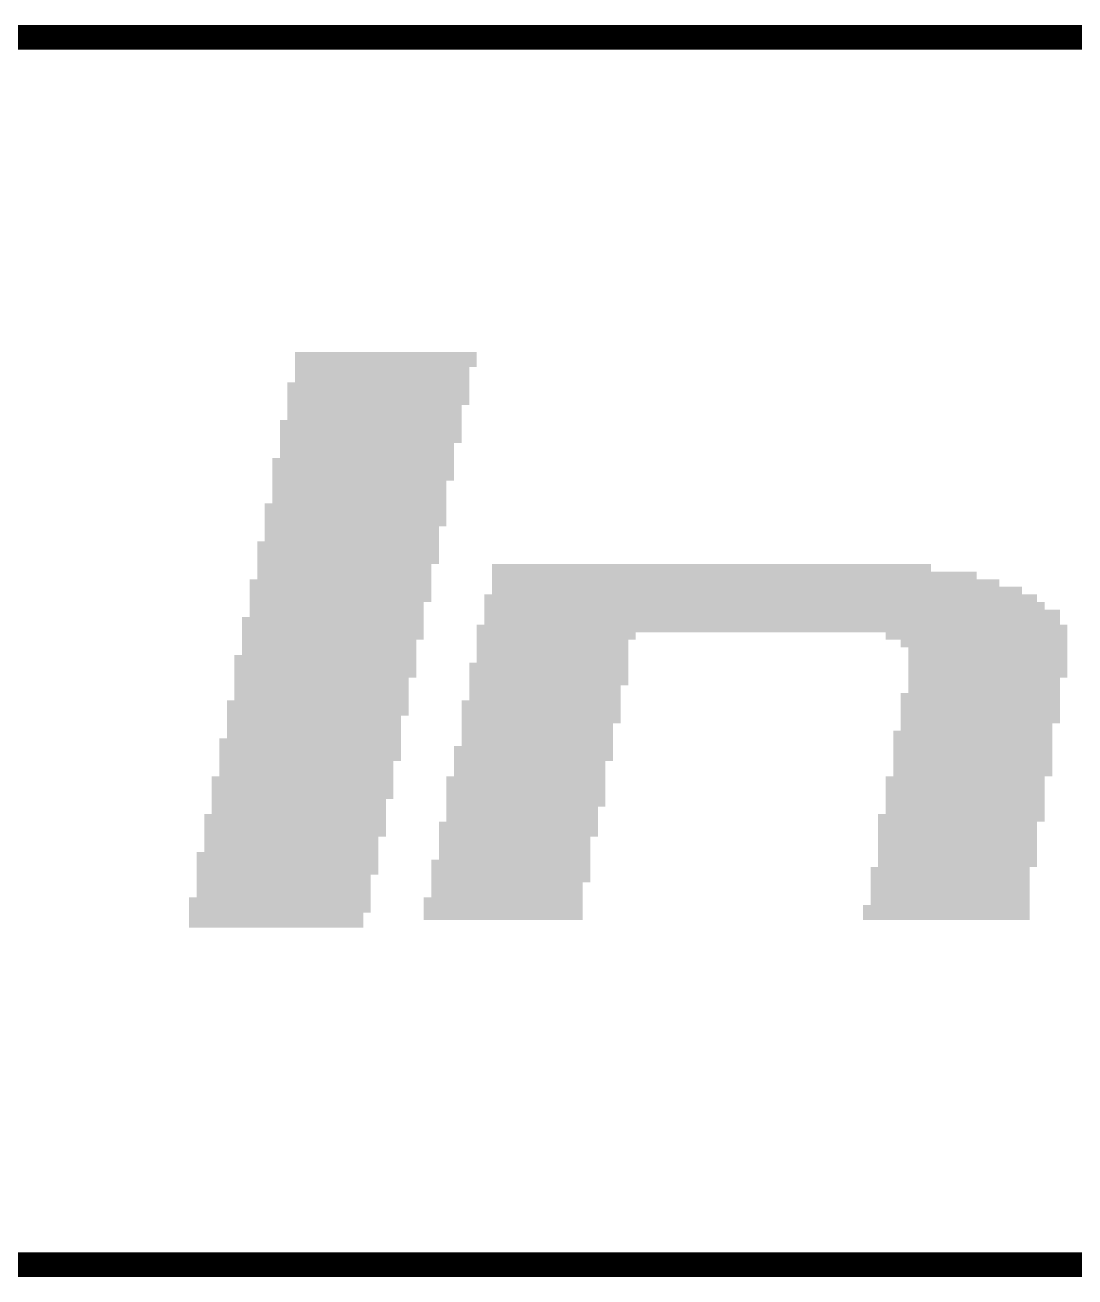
# Model space of a CAD drawing. Extents: x -8 to 142, y 0 to 126.
# Drawn here: x 3.71 to 12.27, y 115.6 to 125.8 of the extents above; entities that cross this region are included whole.
import ezdxf

# ---------------------------------------------------------------- set-up
doc = ezdxf.new("R2010")
doc.units = 0
doc.layers.add('02_ASSY1_GBR', color=6, linetype='CONTINUOUS')

msp = doc.modelspace()

# ---------------------------------------------------------------- linework, layer by layer
at = {"layer": '02_ASSY1_GBR', "const_width": 0.2}
msp.add_lwpolyline([(41.7, 125.7), (-8.3, 125.7), (-8.3, 115.7), (41.7, 115.7)], dxfattribs=at)
at = {"layer": '02_ASSY1_GBR'}
for points in [[(5.91501, 123.013054), (5.915018, 123.135926), (7.39598, 123.013054), (7.396, 123.135926)], [(5.915018, 123.135926), (5.91502, 123.135946), (7.396, 123.135926), (7.39598, 123.135946)], [(5.91502, 123.135946), (5.915054, 123.13598), (7.39598, 123.135946), (7.395946, 123.13598)], [(5.915054, 123.13598), (5.915074, 123.136), (7.395946, 123.13598), (5.915074, 123.136)], [(5.915, 122.889148), (5.91501, 123.012852), (7.33399, 122.889148), (7.334, 123.012852)], [(5.91501, 123.013), (5.91501, 123.013054), (7.395926, 123.013), (7.39598, 123.013054)], [(5.91501, 123.01298), (5.91501, 123.013), (7.334128, 123.01298), (7.395926, 123.013)], [(5.91501, 123.012852), (5.91501, 123.01298), (7.334, 123.012852), (7.334128, 123.01298)], [(5.853006, 122.704054), (5.85302, 122.888946), (7.33398, 122.704054), (7.33399, 122.888946)], [(5.85302, 122.888946), (5.853074, 122.889), (7.33399, 122.888946), (7.33399, 122.889)], [(5.853074, 122.889), (5.914872, 122.88902), (7.33399, 122.889), (7.33399, 122.88902)], [(5.914872, 122.88902), (5.915, 122.889148), (7.33399, 122.88902), (7.33399, 122.889148)], [(5.853, 122.581148), (5.853006, 122.703852), (7.272992, 122.581148), (7.273, 122.703852)], [(5.853006, 122.704), (5.853006, 122.704054), (7.333926, 122.704), (7.33398, 122.704054)], [(5.853006, 122.70398), (5.853006, 122.704), (7.273128, 122.70398), (7.333926, 122.704)], [(5.853006, 122.703852), (5.853006, 122.70398), (7.273, 122.703852), (7.273128, 122.70398)], [(5.791008, 122.396054), (5.79102, 122.580946), (7.27298, 122.396054), (7.272992, 122.580946)], [(5.79102, 122.580946), (5.791074, 122.581), (7.272992, 122.580946), (7.272992, 122.581)], [(5.791074, 122.581), (5.852872, 122.58102), (7.272992, 122.581), (7.272992, 122.58102)], [(5.852872, 122.58102), (5.853, 122.581148), (7.272992, 122.58102), (7.272992, 122.581148)], [(5.791, 122.272148), (5.791008, 122.395852), (7.21099, 122.272148), (7.211, 122.395852)], [(5.791008, 122.396), (5.791008, 122.396054), (7.272926, 122.396), (7.27298, 122.396054)], [(5.791008, 122.39598), (5.791008, 122.396), (7.211128, 122.39598), (7.272926, 122.396)], [(5.791008, 122.395852), (5.791008, 122.39598), (7.211, 122.395852), (7.211128, 122.39598)], [(5.73001, 122.087054), (5.73002, 122.271946), (7.21098, 122.087054), (7.21099, 122.271946)], [(5.73002, 122.271946), (5.730074, 122.272), (7.21099, 122.271946), (7.21099, 122.272)], [(5.730074, 122.272), (5.790872, 122.27202), (7.21099, 122.272), (7.21099, 122.27202)], [(5.790872, 122.27202), (5.791, 122.272148), (7.21099, 122.27202), (7.21099, 122.272148)], [(5.73, 121.902148), (5.730008, 122.086852), (7.14899, 121.902148), (7.149, 122.086852)], [(5.730008, 122.087), (5.73001, 122.087054), (7.210926, 122.087), (7.21098, 122.087054)], [(5.730008, 122.08698), (5.730008, 122.087), (7.149128, 122.08698), (7.210926, 122.087)], [(5.730008, 122.086852), (5.730008, 122.08698), (7.149, 122.086852), (7.149128, 122.08698)], [(5.668008, 121.717054), (5.66802, 121.901946), (7.14898, 121.717054), (7.148988, 121.901946)], [(5.66802, 121.901946), (5.668074, 121.902), (7.148988, 121.901946), (7.14899, 121.902)], [(5.668074, 121.902), (5.729872, 121.90202), (7.14899, 121.902), (7.14899, 121.90202)], [(5.729872, 121.90202), (5.73, 121.902148), (7.14899, 121.90202), (7.14899, 121.902148)], [(5.668, 121.593148), (5.668008, 121.716852), (7.08699, 121.593148), (7.087, 121.716852)], [(5.668008, 121.717), (5.668008, 121.717054), (7.148926, 121.717), (7.14898, 121.717054)], [(5.668008, 121.71698), (5.668008, 121.717), (7.087128, 121.71698), (7.148926, 121.717)], [(5.668008, 121.716852), (5.668008, 121.71698), (7.087, 121.716852), (7.087128, 121.71698)], [(5.606006, 121.408054), (5.60602, 121.592946), (7.08698, 121.408054), (7.08699, 121.592946)], [(5.60602, 121.592946), (5.606074, 121.593), (7.08699, 121.592946), (7.08699, 121.593)], [(5.606074, 121.593), (5.667872, 121.59302), (7.08699, 121.593), (7.08699, 121.59302)], [(5.667872, 121.59302), (5.668, 121.593148), (7.08699, 121.59302), (7.08699, 121.593148)], [(5.606, 121.285148), (5.606006, 121.407852), (7.025992, 121.285148), (7.026, 121.407852)], [(5.606006, 121.408), (5.606006, 121.408054), (7.086926, 121.408), (7.08698, 121.408054)], [(5.606006, 121.40798), (5.606006, 121.408), (7.026128, 121.40798), (7.086926, 121.408)], [(5.606006, 121.407852), (5.606006, 121.40798), (7.026, 121.407852), (7.026128, 121.40798)], [(7.520014, 121.346128), (7.520018, 121.407926), (11.09902, 121.346128), (11.099, 121.407926)], [(7.520018, 121.407926), (7.52002, 121.407946), (11.099, 121.407926), (11.09898, 121.407946)], [(7.52002, 121.407946), (7.520054, 121.40798), (11.09898, 121.407946), (11.098946, 121.40798)], [(7.520054, 121.40798), (7.520074, 121.408), (11.098946, 121.40798), (7.520074, 121.408)], [(5.544006, 121.099054), (5.54402, 121.284946), (7.02598, 121.099054), (7.025992, 121.284946)], [(5.54402, 121.284946), (5.544074, 121.285), (7.025992, 121.284946), (7.025992, 121.285)], [(5.544074, 121.285), (5.605872, 121.28502), (7.025992, 121.285), (7.025992, 121.28502)], [(5.605872, 121.28502), (5.606, 121.285148), (7.025992, 121.28502), (7.025992, 121.285148)], [(7.520004, 121.223128), (7.52001, 121.284926), (11.65502, 121.223128), (11.655, 121.284926)], [(7.52001, 121.285128), (7.520014, 121.345926), (11.47002, 121.285128), (11.47, 121.345926)], [(7.52001, 121.285), (7.52001, 121.285128), (11.470148, 121.285), (11.47002, 121.285128)], [(7.52001, 121.28498), (7.52001, 121.285), (11.654946, 121.28498), (11.470148, 121.285)], [(7.52001, 121.284926), (7.52001, 121.28498), (11.655, 121.284926), (11.654946, 121.28498)], [(7.520014, 121.346), (7.520014, 121.346128), (11.099148, 121.346), (11.09902, 121.346128)], [(7.520014, 121.34598), (7.520014, 121.346), (11.469946, 121.34598), (11.099148, 121.346)], [(7.520014, 121.345926), (7.520014, 121.34598), (11.47, 121.345926), (11.469946, 121.34598)], [(7.52, 121.161148), (7.520004, 121.222926), (11.84002, 121.161148), (11.84, 121.222926)], [(7.520004, 121.223), (7.520004, 121.223128), (11.655148, 121.223), (11.65502, 121.223128)], [(7.520004, 121.22298), (7.520004, 121.223), (11.839946, 121.22298), (11.655148, 121.223)], [(7.520004, 121.222926), (7.520004, 121.22298), (11.84, 121.222926), (11.839946, 121.22298)], [(5.544, 120.976148), (5.544006, 121.098852), (6.963992, 120.976148), (6.964, 121.098852)], [(5.544006, 121.099), (5.544006, 121.099054), (7.025926, 121.099), (7.02598, 121.099054)], [(5.544006, 121.09898), (5.544006, 121.099), (6.964128, 121.09898), (7.025926, 121.099)], [(5.544006, 121.098852), (5.544006, 121.09898), (6.964, 121.098852), (6.964128, 121.09898)], [(7.45801, 121.038128), (7.458014, 121.098926), (12.02502, 121.038128), (12.025, 121.098926)], [(7.458014, 121.099128), (7.458018, 121.160926), (11.96302, 121.099128), (11.963, 121.160926)], [(7.458014, 121.099), (7.458014, 121.099128), (11.963148, 121.099), (11.96302, 121.099128)], [(7.458014, 121.09898), (7.458014, 121.099), (12.024946, 121.09898), (11.963148, 121.099)], [(7.458014, 121.098926), (7.458014, 121.09898), (12.025, 121.098926), (12.024946, 121.09898)], [(7.458018, 121.160926), (7.45802, 121.160946), (11.963, 121.160926), (11.96298, 121.160946)], [(7.45802, 121.160946), (7.458054, 121.16098), (11.96298, 121.160946), (11.962946, 121.16098)], [(7.458054, 121.16098), (7.458074, 121.161), (11.962946, 121.16098), (11.840148, 121.161)], [(7.458074, 121.161), (7.519872, 121.16102), (11.840148, 121.161), (11.840128, 121.16102)], [(7.519872, 121.16102), (7.51998, 121.161128), (11.840128, 121.16102), (11.84002, 121.161128)], [(7.51998, 121.161128), (7.52, 121.161148), (11.84002, 121.161128), (11.84002, 121.161148)], [(5.483008, 120.791054), (5.48302, 120.975946), (6.96398, 120.791054), (6.963992, 120.975946)], [(5.48302, 120.975946), (5.483074, 120.976), (6.963992, 120.975946), (6.963992, 120.976)], [(5.483074, 120.976), (5.543872, 120.97602), (6.963992, 120.976), (6.963992, 120.97602)], [(5.543872, 120.97602), (5.544, 120.976148), (6.963992, 120.97602), (6.963992, 120.976148)], [(7.458, 120.914148), (7.45801, 121.037926), (12.14902, 120.914148), (12.149, 121.037926)], [(7.45801, 121.038), (7.45801, 121.038128), (12.025148, 121.038), (12.02502, 121.038128)], [(7.45801, 121.03798), (7.45801, 121.038), (12.148946, 121.03798), (12.025148, 121.038)], [(7.45801, 121.037926), (7.45801, 121.03798), (12.149, 121.037926), (12.148946, 121.03798)], [(7.396016, 120.853), (7.396018, 120.913926), (12.209996, 120.853), (12.21, 120.913926)], [(7.396018, 120.913926), (7.39602, 120.913946), (12.21, 120.913926), (12.20998, 120.913946)], [(7.39602, 120.913946), (7.396054, 120.91398), (12.20998, 120.913946), (12.209946, 120.91398)], [(7.396054, 120.91398), (7.396074, 120.914), (12.209946, 120.91398), (12.149148, 120.914)], [(7.396074, 120.914), (7.457872, 120.91402), (12.149148, 120.914), (12.149128, 120.91402)], [(7.457872, 120.91402), (7.45798, 120.914128), (12.149128, 120.91402), (12.14902, 120.914128)], [(7.45798, 120.914128), (7.458, 120.914148), (12.14902, 120.914128), (12.14902, 120.914148)], [(5.483, 120.667148), (5.483008, 120.790852), (6.90199, 120.667148), (6.902, 120.790852)], [(5.483008, 120.791), (5.483008, 120.791054), (6.963926, 120.791), (6.96398, 120.791054)], [(5.483008, 120.79098), (5.483008, 120.791), (6.902128, 120.79098), (6.963926, 120.791)], [(5.483008, 120.790852), (5.483008, 120.79098), (6.902, 120.790852), (6.902128, 120.79098)], [(7.396, 120.606148), (7.396012, 120.790852), (8.63099, 120.606148), (8.631, 120.790852)], [(7.396012, 120.791054), (7.396016, 120.852852), (8.69198, 120.791054), (8.692, 120.852852)], [(7.396012, 120.791), (7.396012, 120.791054), (8.691926, 120.791), (8.69198, 120.791054)], [(7.396012, 120.79098), (7.396012, 120.791), (8.631128, 120.79098), (8.691926, 120.791)], [(7.396012, 120.790852), (7.396012, 120.79098), (8.631, 120.790852), (8.631128, 120.79098)], [(7.396016, 120.85298), (7.396016, 120.853), (8.692128, 120.85298), (10.728852, 120.853)], [(7.396016, 120.852852), (7.396016, 120.85298), (8.692, 120.852852), (8.692128, 120.85298)], [(10.72898, 120.852872), (10.728852, 120.853), (12.209996, 120.852872), (12.209996, 120.853)], [(10.729, 120.791074), (10.72898, 120.852872), (12.209994, 120.791074), (12.209996, 120.852872)], [(10.729054, 120.79102), (10.729, 120.791074), (12.209994, 120.79102), (12.209994, 120.791074)], [(10.851852, 120.791), (10.729054, 120.79102), (12.209994, 120.791), (12.209994, 120.79102)], [(10.85198, 120.790872), (10.851852, 120.791), (12.209994, 120.790872), (12.209994, 120.791)], [(10.852, 120.729074), (10.85198, 120.790872), (12.20999, 120.729074), (12.209994, 120.790872)], [(5.42101, 120.482054), (5.42102, 120.666946), (6.90198, 120.482054), (6.90199, 120.666946)], [(5.42102, 120.666946), (5.421074, 120.667), (6.90199, 120.666946), (6.90199, 120.667)], [(5.421074, 120.667), (5.482872, 120.66702), (6.90199, 120.667), (6.90199, 120.66702)], [(5.482872, 120.66702), (5.483, 120.667148), (6.90199, 120.66702), (6.90199, 120.667148)], [(10.852054, 120.72902), (10.852, 120.729074), (12.20999, 120.72902), (12.20999, 120.729074)], [(10.913852, 120.729), (10.852054, 120.72902), (12.20999, 120.729), (12.20999, 120.72902)], [(10.91398, 120.728872), (10.913852, 120.729), (12.20999, 120.728872), (12.20999, 120.729)], [(10.913994, 120.482054), (10.91398, 120.728872), (12.20998, 120.482054), (12.20999, 120.728872)], [(7.334008, 120.421054), (7.33402, 120.605946), (8.63098, 120.421054), (8.630988, 120.605946)], [(7.33402, 120.605946), (7.334074, 120.606), (8.630988, 120.605946), (8.63099, 120.606)], [(7.334074, 120.606), (7.395872, 120.60602), (8.63099, 120.606), (8.63099, 120.60602)], [(7.395872, 120.60602), (7.396, 120.606148), (8.63099, 120.60602), (8.63099, 120.606148)], [(5.421, 120.297148), (5.421008, 120.481852), (6.840986, 120.297148), (6.841, 120.481852)], [(5.421008, 120.482), (5.42101, 120.482054), (6.901926, 120.482), (6.90198, 120.482054)], [(5.421008, 120.48198), (5.421008, 120.482), (6.841128, 120.48198), (6.901926, 120.482)], [(5.421008, 120.481852), (5.421008, 120.48198), (6.841, 120.481852), (6.841128, 120.48198)], [(10.913994, 120.482), (10.913994, 120.482054), (12.209926, 120.482), (12.20998, 120.482054)], [(10.913994, 120.48198), (10.913994, 120.482), (12.149128, 120.48198), (12.209926, 120.482)], [(10.913994, 120.481852), (10.913994, 120.48198), (12.149, 120.481852), (12.149128, 120.48198)], [(10.914, 120.359148), (10.913994, 120.481852), (12.148992, 120.359148), (12.149, 120.481852)], [(7.334, 120.297148), (7.334008, 120.420852), (8.56899, 120.297148), (8.569, 120.420852)], [(7.334008, 120.421), (7.334008, 120.421054), (8.630926, 120.421), (8.63098, 120.421054)], [(7.334008, 120.42098), (7.334008, 120.421), (8.569128, 120.42098), (8.630926, 120.421)], [(7.334008, 120.420852), (7.334008, 120.42098), (8.569, 120.420852), (8.569128, 120.42098)], [(5.359012, 120.174054), (5.35902, 120.296946), (6.84098, 120.174054), (6.840986, 120.296946)], [(5.35902, 120.296946), (5.359074, 120.297), (6.840986, 120.296946), (6.840986, 120.297)], [(5.359074, 120.297), (5.420872, 120.29702), (6.840986, 120.297), (6.840986, 120.29702)], [(5.420872, 120.29702), (5.421, 120.297148), (6.840986, 120.29702), (6.840986, 120.297148)], [(7.27301, 120.112054), (7.27302, 120.296946), (8.56898, 120.112054), (8.56899, 120.296946)], [(7.27302, 120.296946), (7.273074, 120.297), (8.56899, 120.296946), (8.56899, 120.297)], [(7.273074, 120.297), (7.333872, 120.29702), (8.56899, 120.297), (8.56899, 120.29702)], [(7.333872, 120.29702), (7.334, 120.297148), (8.56899, 120.29702), (8.56899, 120.297148)], [(10.852004, 120.112054), (10.85202, 120.358946), (12.14898, 120.112054), (12.148992, 120.358946)], [(10.85202, 120.358946), (10.852074, 120.359), (12.148992, 120.358946), (12.148992, 120.359)], [(10.852074, 120.359), (10.913872, 120.35902), (12.148992, 120.359), (12.148992, 120.35902)], [(10.913872, 120.35902), (10.914, 120.359148), (12.148992, 120.35902), (12.148992, 120.359148)], [(5.359, 119.988148), (5.359012, 120.173852), (6.778988, 119.988148), (6.779, 120.173852)], [(5.359012, 120.174), (5.359012, 120.174054), (6.840926, 120.174), (6.84098, 120.174054)], [(5.359012, 120.17398), (5.359012, 120.174), (6.779128, 120.17398), (6.840926, 120.174)], [(5.359012, 120.173852), (5.359012, 120.17398), (6.779, 120.173852), (6.779128, 120.17398)], [(7.273, 119.927148), (7.273008, 120.111852), (8.506988, 119.927148), (8.507, 120.111852)], [(7.273008, 120.112), (7.27301, 120.112054), (8.568926, 120.112), (8.56898, 120.112054)], [(7.273008, 120.11198), (7.273008, 120.112), (8.507128, 120.11198), (8.568926, 120.112)], [(7.273008, 120.111852), (7.273008, 120.11198), (8.507, 120.111852), (8.507128, 120.11198)], [(10.852, 120.050148), (10.852002, 120.111852), (12.086996, 120.050148), (12.087, 120.111852)], [(10.852002, 120.111852), (10.852004, 120.11198), (12.087, 120.111852), (12.087128, 120.11198)], [(10.852004, 120.112), (10.852004, 120.112054), (12.148926, 120.112), (12.14898, 120.112054)], [(10.852004, 120.11198), (10.852004, 120.112), (12.087128, 120.11198), (12.148926, 120.112)], [(5.298006, 119.803054), (5.29802, 119.987946), (6.77898, 119.803054), (6.778988, 119.987946)], [(5.29802, 119.987946), (5.298074, 119.988), (6.778988, 119.987946), (6.778988, 119.988)], [(5.298074, 119.988), (5.358872, 119.98802), (6.778988, 119.988), (6.778988, 119.98802)], [(5.358872, 119.98802), (5.359, 119.988148), (6.778988, 119.98802), (6.778988, 119.988148)], [(10.791, 119.680148), (10.79102, 120.049946), (12.08698, 119.680148), (12.086996, 120.049946)], [(10.79102, 120.049946), (10.791074, 120.05), (12.086996, 120.049946), (12.086996, 120.05)], [(10.791074, 120.05), (10.851872, 120.05002), (12.086996, 120.05), (12.086996, 120.05002)], [(10.851872, 120.05002), (10.852, 120.050148), (12.086996, 120.05002), (12.086996, 120.050148)], [(7.211008, 119.803054), (7.21102, 119.926946), (8.50698, 119.803054), (8.506988, 119.926946)], [(7.21102, 119.926946), (7.211074, 119.927), (8.506988, 119.926946), (8.506988, 119.927)], [(7.211074, 119.927), (7.272872, 119.92702), (8.506988, 119.927), (8.506988, 119.92702)], [(7.272872, 119.92702), (7.273, 119.927148), (8.506988, 119.92702), (8.506988, 119.927148)], [(5.298, 119.680148), (5.298006, 119.802852), (6.716992, 119.680148), (6.717, 119.802852)], [(5.298006, 119.803), (5.298006, 119.803054), (6.778926, 119.803), (6.77898, 119.803054)], [(5.298006, 119.80298), (5.298006, 119.803), (6.717128, 119.80298), (6.778926, 119.803)], [(5.298006, 119.802852), (5.298006, 119.80298), (6.717, 119.802852), (6.717128, 119.80298)], [(7.211, 119.680148), (7.211008, 119.802852), (8.444992, 119.680148), (8.445, 119.802852)], [(7.211008, 119.803), (7.211008, 119.803054), (8.506926, 119.803), (8.50698, 119.803054)], [(7.211008, 119.80298), (7.211008, 119.803), (8.445128, 119.80298), (8.506926, 119.803)], [(7.211008, 119.802852), (7.211008, 119.80298), (8.445, 119.802852), (8.445128, 119.80298)], [(5.236008, 119.495054), (5.23602, 119.679946), (6.71698, 119.495054), (6.716992, 119.679946)], [(5.23602, 119.679946), (5.236074, 119.68), (6.716992, 119.679946), (6.716992, 119.68)], [(5.236074, 119.68), (5.297872, 119.68002), (6.716992, 119.68), (6.716992, 119.68002)], [(5.297872, 119.68002), (5.298, 119.680148), (6.716992, 119.68002), (6.716992, 119.680148)], [(7.149006, 119.433054), (7.14902, 119.679946), (8.44498, 119.433054), (8.444992, 119.679946)], [(7.14902, 119.679946), (7.149074, 119.68), (8.444992, 119.679946), (8.444992, 119.68)], [(7.149074, 119.68), (7.210872, 119.68002), (8.444992, 119.68), (8.444992, 119.68002)], [(7.210872, 119.68002), (7.211, 119.680148), (8.444992, 119.68002), (8.444992, 119.680148)], [(10.729, 119.371148), (10.729018, 119.679852), (12.024982, 119.371148), (12.025, 119.679852)], [(10.729018, 119.679852), (10.72902, 119.679946), (12.025, 119.679852), (12.025094, 119.679946)], [(10.72902, 119.679946), (10.729054, 119.67998), (12.025094, 119.679946), (12.025128, 119.67998)], [(10.729054, 119.67998), (10.729074, 119.68), (12.025128, 119.67998), (12.086926, 119.68)], [(10.729074, 119.68), (10.790872, 119.68002), (12.086926, 119.68), (12.086946, 119.68002)], [(10.790872, 119.68002), (10.790906, 119.680054), (12.086946, 119.68002), (12.08698, 119.680054)], [(10.790906, 119.680054), (10.791, 119.680148), (12.08698, 119.680054), (12.08698, 119.680148)], [(5.236, 119.371148), (5.236008, 119.494852), (6.65499, 119.371148), (6.655, 119.494852)], [(5.236008, 119.495), (5.236008, 119.495054), (6.716926, 119.495), (6.71698, 119.495054)], [(5.236008, 119.49498), (5.236008, 119.495), (6.655128, 119.49498), (6.716926, 119.495)], [(5.236008, 119.494852), (5.236008, 119.49498), (6.655, 119.494852), (6.655128, 119.49498)], [(5.174006, 119.186054), (5.17402, 119.370946), (6.65498, 119.186054), (6.65499, 119.370946)], [(5.17402, 119.370946), (5.174074, 119.371), (6.65499, 119.370946), (6.65499, 119.371)], [(5.174074, 119.371), (5.235872, 119.37102), (6.65499, 119.371), (6.65499, 119.37102)], [(5.235872, 119.37102), (5.236, 119.371148), (6.65499, 119.37102), (6.65499, 119.371148)], [(7.149, 119.310148), (7.149006, 119.432852), (8.38399, 119.310148), (8.384, 119.432852)], [(7.149006, 119.433), (7.149006, 119.433054), (8.444926, 119.433), (8.44498, 119.433054)], [(7.149006, 119.43298), (7.149006, 119.433), (8.384128, 119.43298), (8.444926, 119.433)], [(7.149006, 119.432852), (7.149006, 119.43298), (8.384, 119.432852), (8.384128, 119.43298)], [(10.667016, 119.310054), (10.66702, 119.370946), (12.02498, 119.310054), (12.024982, 119.370946)], [(10.66702, 119.370946), (10.667074, 119.371), (12.024982, 119.370946), (12.024982, 119.371)], [(10.667074, 119.371), (10.728872, 119.37102), (12.024982, 119.371), (12.024982, 119.37102)], [(10.728872, 119.37102), (10.729, 119.371148), (12.024982, 119.37102), (12.024982, 119.371148)], [(7.08701, 119.186054), (7.08702, 119.309946), (8.38398, 119.186054), (8.38399, 119.309946)], [(7.08702, 119.309946), (7.087074, 119.31), (8.38399, 119.309946), (8.38399, 119.31)], [(7.087074, 119.31), (7.148872, 119.31002), (8.38399, 119.31), (8.38399, 119.31002)], [(7.148872, 119.31002), (7.149, 119.310148), (8.38399, 119.31002), (8.38399, 119.310148)], [(10.667, 118.939148), (10.667016, 119.309852), (11.96298, 118.939148), (11.963, 119.309852)], [(10.667016, 119.31), (10.667016, 119.310054), (12.024926, 119.31), (12.02498, 119.310054)], [(10.667016, 119.30998), (10.667016, 119.31), (11.963128, 119.30998), (12.024926, 119.31)], [(10.667016, 119.309852), (10.667016, 119.30998), (11.963, 119.309852), (11.963128, 119.30998)], [(5.174, 119.063148), (5.174006, 119.185852), (6.593992, 119.063148), (6.594, 119.185852)], [(5.174006, 119.186), (5.174006, 119.186054), (6.654926, 119.186), (6.65498, 119.186054)], [(5.174006, 119.18598), (5.174006, 119.186), (6.594128, 119.18598), (6.654926, 119.186)], [(5.174006, 119.185852), (5.174006, 119.18598), (6.594, 119.185852), (6.594128, 119.18598)], [(7.087, 119.001148), (7.08701, 119.185852), (8.32199, 119.001148), (8.322, 119.185852)], [(7.08701, 119.186), (7.08701, 119.186054), (8.383926, 119.186), (8.38398, 119.186054)], [(7.08701, 119.18598), (7.08701, 119.186), (8.322128, 119.18598), (8.383926, 119.186)], [(7.08701, 119.185852), (7.08701, 119.18598), (8.322, 119.185852), (8.322128, 119.18598)], [(5.112008, 118.877054), (5.11202, 119.062946), (6.59398, 118.877054), (6.593992, 119.062946)], [(5.11202, 119.062946), (5.112074, 119.063), (6.593992, 119.062946), (6.593992, 119.063)], [(5.112074, 119.063), (5.173872, 119.06302), (6.593992, 119.063), (6.593992, 119.06302)], [(5.173872, 119.06302), (5.174, 119.063148), (6.593992, 119.06302), (6.593992, 119.063148)], [(7.026008, 118.816054), (7.02602, 119.000946), (8.32198, 118.816054), (8.321988, 119.000946)], [(7.02602, 119.000946), (7.026074, 119.001), (8.321988, 119.000946), (8.32199, 119.001)], [(7.026074, 119.001), (7.086872, 119.00102), (8.32199, 119.001), (8.32199, 119.00102)], [(7.086872, 119.00102), (7.087, 119.001148), (8.32199, 119.00102), (8.32199, 119.001148)], [(10.606, 118.631148), (10.606018, 118.938852), (11.901984, 118.631148), (11.902, 118.938852)], [(10.606018, 118.938852), (10.60602, 118.938946), (11.902, 118.938852), (11.902094, 118.938946)], [(10.60602, 118.938946), (10.606054, 118.93898), (11.902094, 118.938946), (11.902128, 118.93898)], [(10.606054, 118.93898), (10.606074, 118.939), (11.902128, 118.93898), (11.962926, 118.939)], [(10.606074, 118.939), (10.666872, 118.93902), (11.962926, 118.939), (11.962946, 118.93902)], [(10.666872, 118.93902), (10.666906, 118.939054), (11.962946, 118.93902), (11.96298, 118.939054)], [(10.666906, 118.939054), (10.667, 118.939148), (11.96298, 118.939054), (11.96298, 118.939148)], [(5.112, 118.692148), (5.112008, 118.876852), (6.531986, 118.692148), (6.532, 118.876852)], [(5.112008, 118.877), (5.112008, 118.877054), (6.593926, 118.877), (6.59398, 118.877054)], [(5.112008, 118.87698), (5.112008, 118.877), (6.532128, 118.87698), (6.593926, 118.877)], [(5.112008, 118.876852), (5.112008, 118.87698), (6.532, 118.876852), (6.532128, 118.87698)], [(7.026, 118.692148), (7.026008, 118.815852), (8.25999, 118.692148), (8.26, 118.815852)], [(7.026008, 118.816), (7.026008, 118.816054), (8.321926, 118.816), (8.32198, 118.816054)], [(7.026008, 118.81598), (7.026008, 118.816), (8.260128, 118.81598), (8.321926, 118.816)], [(7.026008, 118.815852), (7.026008, 118.81598), (8.26, 118.815852), (8.260128, 118.81598)], [(5.05101, 118.569054), (5.05102, 118.691946), (6.53198, 118.569054), (6.531986, 118.691946)], [(5.05102, 118.691946), (5.051074, 118.692), (6.531986, 118.691946), (6.531986, 118.692)], [(5.051074, 118.692), (5.111872, 118.69202), (6.531986, 118.692), (6.531986, 118.69202)], [(5.111872, 118.69202), (5.112, 118.692148), (6.531986, 118.69202), (6.531986, 118.692148)], [(6.96402, 118.691946), (6.964074, 118.692), (8.25999, 118.691946), (8.25999, 118.692)], [(6.96402, 118.507054), (6.96402, 118.691946), (8.25998, 118.507054), (8.25999, 118.691946)], [(6.964074, 118.692), (7.025872, 118.69202), (8.25999, 118.692), (8.25999, 118.69202)], [(7.025872, 118.69202), (7.026, 118.692148), (8.25999, 118.69202), (8.25999, 118.692148)], [(10.544, 118.507074), (10.54402, 118.630946), (11.90198, 118.507074), (11.901984, 118.630946)], [(10.54402, 118.630946), (10.544074, 118.631), (11.901984, 118.630946), (11.901984, 118.631)], [(10.544074, 118.631), (10.605872, 118.63102), (11.901984, 118.631), (11.901984, 118.63102)], [(10.605872, 118.63102), (10.606, 118.631148), (11.901984, 118.63102), (11.901984, 118.631148)], [(5.051, 118.445074), (5.05101, 118.568852), (6.46998, 118.445074), (6.47, 118.568852)], [(5.05101, 118.569), (5.05101, 118.569054), (6.531926, 118.569), (6.53198, 118.569054)], [(5.05101, 118.56898), (5.05101, 118.569), (6.470128, 118.56898), (6.531926, 118.569)], [(5.05101, 118.568852), (5.05101, 118.56898), (6.47, 118.568852), (6.470128, 118.56898)], [(5.05102, 118.445054), (5.051, 118.445074), (6.46998, 118.445054), (6.46998, 118.445074)], [(5.051054, 118.44502), (5.05102, 118.445054), (6.469946, 118.44502), (6.46998, 118.445054)], [(6.469926, 118.445), (5.051054, 118.44502), (6.469926, 118.445), (6.469946, 118.44502)], [(6.964074, 118.507), (6.96402, 118.507054), (8.259926, 118.507), (8.25998, 118.507054)], [(10.54402, 118.507054), (10.544, 118.507074), (11.90198, 118.507054), (11.90198, 118.507074)], [(10.544054, 118.50702), (10.54402, 118.507054), (11.901946, 118.50702), (11.90198, 118.507054)], [(11.901926, 118.507), (10.544054, 118.50702), (11.901926, 118.507), (11.901946, 118.50702)]]:
    msp.add_solid(points, dxfattribs=at)

doc.saveas('drawing.dxf')
